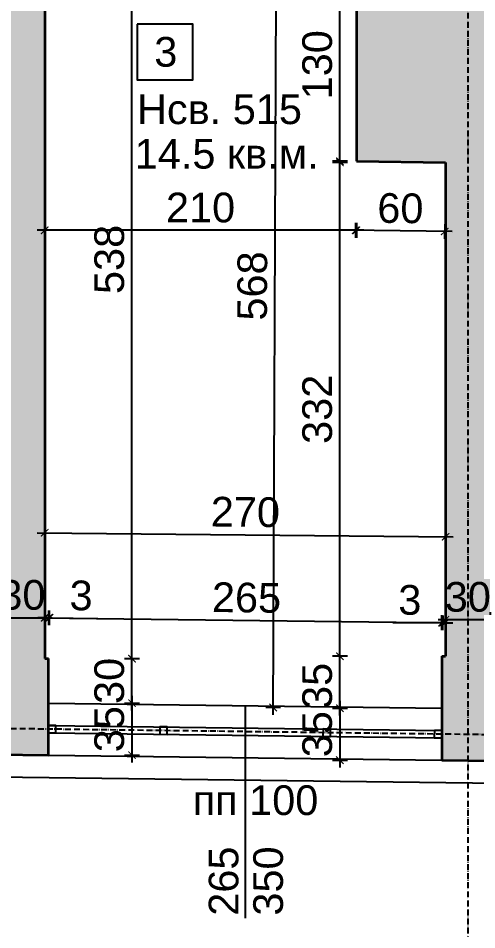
# Model space of a CAD drawing. Header units: inches. Extents: x -72385 to 39588, y -6525 to 66685.
# Drawn here: x -45658 to -45349, y 15090 to 15704 of the extents above; entities that cross this region are included whole.
import ezdxf

# ---------------------------------------------------------------- set-up
doc = ezdxf.new("R2010")
doc.units = ezdxf.units.IN
doc.header["$MEASUREMENT"] = 0
doc.linetypes.add('DashDot', pattern=[0.6, 0.4, -0.1, 0, -0.1])
for name, color, linetype, lineweight in [('Изгледни линии', 253, 'Continuous', 25), ('Надписи Hсв', 252, 'Continuous', 25), ('Надписи коти външни', 252, 'Continuous', 25), ('Надписи коти вътрешни', 252, 'Continuous', 25), ('Надписи номера на пом.', 252, 'Continuous', 25), ('Надписи площ', 252, 'Continuous', 25), ('Надписи прозорци', 252, 'Continuous', 25), ('Оси', 252, 'DashDot', 25), ('Прозорци', 251, 'Continuous', 25), ('Разрезни линии', 7, 'Continuous', 35), ('Щрих стени', 254, 'Continuous', 25)]:
    doc.layers.add(name, color=color, linetype=linetype, lineweight=lineweight)
doc.styles.add('Arial Regular', font='arial.ttf')
doc.styles.get("Standard").update_dxf_attribs({"font": 'arial.ttf'})
doc.dimstyles.new('Annotative', dxfattribs={"dimscale": 0, "dimtxt": 20, "dimasz": 5, "dimexe": 5, "dimexo": 5, "dimgap": 5, "dimtad": 1, "dimdec": 0, "dimzin": 0, "dimdsep": 46, "dimtxsty": 'Standard', "dimblk": 'ARCHTICK', "dimcen": 5, "dimdle": 5, "dimadec": 0, "dimazin": 0, "dimtfac": 1, "dimtdec": 0, "dimtofl": 0, "dimtmove": 0, "dimatfit": 3, "dimldrblk": 'ARCHTICK', "dimfxl": 5, "dimfxlon": 1, "dimtolj": 1, "dimtzin": 0, "dimarcsym": 1})

# ---------------------------------------------------------------- blocks, each defined once
blk = doc.blocks.new('_ArchTick')
at = {"color": 0, "linetype": 'ByBlock', "const_width": 0.15}
blk.add_lwpolyline([(-0.5, -0.5), (0.5, 0.5)], dxfattribs=at)
blk = doc.blocks.new('*D872')
at = {"layer": 'Defpoints', "color": 0, "ltscale": 50, "transparency": 16777216}
for p in [(-45639.84, 15809.88), (-45581.02, 15809.88), (-45639.9, 15272.34)]:
    blk.add_point(p, dxfattribs=at)
at = {"layer": 'Надписи коти вътрешни', "color": 0, "lineweight": -2, "ltscale": 50, "transparency": 16777216}
for p, q in [((-45581.02, 15267.34), (-45581.02, 15814.88)), ((-45586.02, 15809.88), (-45576.02, 15809.88)), ((-45586.02, 15272.34), (-45576.02, 15272.34))]:
    blk.add_line(p, q, dxfattribs=at)
at = {"layer": 'Надписи коти вътрешни', "color": 0, "lineweight": -2, "ltscale": 50, "transparency": 16777216, "xscale": 5, "yscale": 5, "zscale": 5}
for p, rotation in [((-45581.02, 15809.88), 90), ((-45581.02, 15272.34), 270)]:
    blk.add_blockref('_ArchTick', p, dxfattribs=dict(at, rotation=rotation))
at = {"layer": 'Надписи коти вътрешни', "color": 0, "ltscale": 50, "transparency": 16777216, "insert": (-45596.24, 15541.11), "char_height": 20, "attachment_point": 5, "rotation": 90}
blk.add_mtext('\\A1;538', dxfattribs=at)
blk = doc.blocks.new('*D873')
at = {"layer": 'Defpoints', "color": 0, "ltscale": 50, "transparency": 16777216}
for p in [(-45637.34, 15272.31), (-45581.02, 15272.31), (-45637.34, 15242.3)]:
    blk.add_point(p, dxfattribs=at)
at = {"layer": 'Надписи коти вътрешни', "color": 0, "lineweight": -2, "ltscale": 50, "transparency": 16777216}
for p, q in [((-45586.02, 15272.31), (-45576.02, 15272.31)), ((-45581.02, 15237.3), (-45581.02, 15277.31)), ((-45586.02, 15242.3), (-45576.02, 15242.3))]:
    blk.add_line(p, q, dxfattribs=at)
at = {"layer": 'Надписи коти вътрешни', "color": 0, "lineweight": -2, "ltscale": 50, "transparency": 16777216, "xscale": 5, "yscale": 5, "zscale": 5}
for p, rotation in [((-45581.02, 15272.31), 90), ((-45581.02, 15242.3), 270)]:
    blk.add_blockref('_ArchTick', p, dxfattribs=dict(at, rotation=rotation))
at = {"layer": 'Надписи коти вътрешни', "color": 0, "ltscale": 50, "transparency": 16777216, "insert": (-45596.24, 15257.3), "char_height": 20, "attachment_point": 5, "rotation": 90}
blk.add_mtext('\\A1;30', dxfattribs=at)
blk = doc.blocks.new('*D874')
at = {"layer": 'Defpoints', "color": 0, "ltscale": 50, "transparency": 16777216}
for p in [(-45440.97, 15273.93), (-45372.27, 15273.93), (-45372.34, 15238.93)]:
    blk.add_point(p, dxfattribs=at)
at = {"layer": 'Надписи коти вътрешни', "color": 0, "lineweight": -2, "ltscale": 50, "transparency": 16777216}
for p, q in [((-45440.97, 15233.93), (-45440.97, 15278.93)), ((-45435.97, 15273.93), (-45445.97, 15273.93)), ((-45435.97, 15238.93), (-45445.97, 15238.93))]:
    blk.add_line(p, q, dxfattribs=at)
at = {"layer": 'Надписи коти вътрешни', "color": 0, "lineweight": -2, "ltscale": 50, "transparency": 16777216, "xscale": 5, "yscale": 5, "zscale": 5}
for p, rotation in [((-45440.97, 15273.93), 90), ((-45440.97, 15238.93), 270)]:
    blk.add_blockref('_ArchTick', p, dxfattribs=dict(at, rotation=rotation))
at = {"layer": 'Надписи коти вътрешни', "color": 0, "ltscale": 50, "transparency": 16777216, "insert": (-45456.19, 15253.93), "char_height": 20, "attachment_point": 5, "rotation": 90}
blk.add_mtext('\\A1;35', dxfattribs=at)
blk = doc.blocks.new('*D875')
at = {"layer": 'Defpoints', "color": 0, "ltscale": 50, "transparency": 16777216}
for p in [(-45440.97, 15606.43), (-45369.84, 15606.43), (-45372.34, 15273.93)]:
    blk.add_point(p, dxfattribs=at)
at = {"layer": 'Надписи коти вътрешни', "color": 0, "lineweight": -2, "ltscale": 50, "transparency": 16777216}
for p, q in [((-45440.97, 15268.93), (-45440.97, 15611.43)), ((-45435.97, 15606.43), (-45445.97, 15606.43)), ((-45435.97, 15273.93), (-45445.97, 15273.93))]:
    blk.add_line(p, q, dxfattribs=at)
at = {"layer": 'Надписи коти вътрешни', "color": 0, "lineweight": -2, "ltscale": 50, "transparency": 16777216, "xscale": 5, "yscale": 5, "zscale": 5}
for p, rotation in [((-45440.97, 15606.43), 90), ((-45440.97, 15273.93), 270)]:
    blk.add_blockref('_ArchTick', p, dxfattribs=dict(at, rotation=rotation))
at = {"layer": 'Надписи коти вътрешни', "color": 0, "ltscale": 50, "transparency": 16777216, "insert": (-45456.19, 15440.18), "char_height": 20, "attachment_point": 5, "rotation": 90}
blk.add_mtext('\\A1;332', dxfattribs=at)
blk = doc.blocks.new('*D876')
at = {"layer": 'Defpoints', "color": 0, "ltscale": 50, "transparency": 16777216}
for p in [(-45483.45, 15806.94), (-45369.84, 15806.44), (-45372.34, 15238.93)]:
    blk.add_point(p, dxfattribs=at)
at = {"layer": 'Надписи коти вътрешни', "color": 0, "lineweight": -2, "ltscale": 50, "transparency": 16777216}
for p, q in [((-45478.45, 15806.92), (-45488.45, 15806.97)), ((-45485.97, 15234.43), (-45483.42, 15811.94)), ((-45480.95, 15239.41), (-45490.95, 15239.45))]:
    blk.add_line(p, q, dxfattribs=at)
at = {"layer": 'Надписи коти вътрешни', "color": 0, "lineweight": -2, "ltscale": 50, "transparency": 16777216, "xscale": 5, "yscale": 5, "zscale": 5}
for p, rotation in [((-45483.45, 15806.94), 89.74760361467345), ((-45485.95, 15239.43), 269.7476036146735)]:
    blk.add_blockref('_ArchTick', p, dxfattribs=dict(at, rotation=rotation))
at = {"layer": 'Надписи коти вътрешни', "color": 0, "ltscale": 50, "transparency": 16777216, "insert": (-45499.91, 15523.25), "char_height": 20, "attachment_point": 5, "rotation": 89.7476}
blk.add_mtext('\\A1;568', dxfattribs=at)
blk = doc.blocks.new('*D4483')
at = {"layer": 'Defpoints', "color": 0, "ltscale": 50, "transparency": 16777216}
for p in [(-45440.97, 15737.2), (-45429.84, 15737.2), (-45429.84, 15607.19)]:
    blk.add_point(p, dxfattribs=at)
at = {"layer": 'Надписи коти вътрешни', "color": 0, "lineweight": -2, "ltscale": 50, "transparency": 16777216}
for p, q in [((-45440.97, 15602.19), (-45440.97, 15742.2)), ((-45435.97, 15737.2), (-45445.97, 15737.2)), ((-45435.97, 15607.19), (-45445.97, 15607.19))]:
    blk.add_line(p, q, dxfattribs=at)
at = {"layer": 'Надписи коти вътрешни', "color": 0, "lineweight": -2, "ltscale": 50, "transparency": 16777216, "xscale": 5, "yscale": 5, "zscale": 5}
for p, rotation in [((-45440.97, 15737.2), 90), ((-45440.97, 15607.19), 270)]:
    blk.add_blockref('_ArchTick', p, dxfattribs=dict(at, rotation=rotation))
at = {"layer": 'Надписи коти вътрешни', "color": 0, "ltscale": 50, "transparency": 16777216, "insert": (-45456.19, 15672.2), "char_height": 20, "attachment_point": 5, "rotation": 90}
blk.add_mtext('\\A1;130', dxfattribs=at)
blk = doc.blocks.new('*D4485')
at = {"layer": 'Defpoints', "color": 0, "ltscale": 50, "transparency": 16777216}
for p in [(-45429.84, 15607.19), (-45369.84, 15606.43), (-45430.43, 15560.67)]:
    blk.add_point(p, dxfattribs=at)
at = {"layer": 'Надписи коти вътрешни', "color": 0, "lineweight": -2, "ltscale": 50, "transparency": 16777216}
for p, q in [((-45365.43, 15559.85), (-45435.43, 15560.74)), ((-45430.37, 15565.67), (-45430.49, 15555.67)), ((-45370.37, 15564.91), (-45370.49, 15554.91))]:
    blk.add_line(p, q, dxfattribs=at)
at = {"layer": 'Надписи коти вътрешни', "color": 0, "lineweight": -2, "ltscale": 50, "transparency": 16777216, "xscale": 5, "yscale": 5, "zscale": 5}
for p, rotation in [((-45430.43, 15560.67), 179.2706286525532), ((-45370.43, 15559.91), 359.2706286525532)]:
    blk.add_blockref('_ArchTick', p, dxfattribs=dict(at, rotation=rotation))
at = {"layer": 'Надписи коти вътрешни', "color": 0, "ltscale": 50, "transparency": 16777216, "insert": (-45400.24, 15575.5), "char_height": 20, "attachment_point": 5, "rotation": 359.27063}
blk.add_mtext('\\A1;60', dxfattribs=at)
blk = doc.blocks.new('*D4486')
at = {"layer": 'Defpoints', "color": 0, "ltscale": 50, "transparency": 16777216}
for p in [(-45639.84, 15607.19), (-45429.84, 15607.19), (-45639.84, 15560.74)]:
    blk.add_point(p, dxfattribs=at)
at = {"layer": 'Надписи коти вътрешни', "color": 0, "lineweight": -2, "ltscale": 50, "transparency": 16777216}
for p, q in [((-45424.84, 15560.74), (-45644.84, 15560.74)), ((-45639.84, 15565.74), (-45639.84, 15555.74)), ((-45429.84, 15565.74), (-45429.84, 15555.74))]:
    blk.add_line(p, q, dxfattribs=at)
at = {"layer": 'Надписи коти вътрешни', "color": 0, "lineweight": -2, "ltscale": 50, "transparency": 16777216, "xscale": 5, "yscale": 5, "zscale": 5, "rotation": 180}
blk.add_blockref('_ArchTick', (-45639.84, 15560.74), dxfattribs=at)
at = {"layer": 'Надписи коти вътрешни', "color": 0, "lineweight": -2, "ltscale": 50, "transparency": 16777216, "xscale": 5, "yscale": 5, "zscale": 5}
blk.add_blockref('_ArchTick', (-45429.84, 15560.74), dxfattribs=at)
at = {"layer": 'Надписи коти вътрешни', "color": 0, "ltscale": 50, "transparency": 16777216, "insert": (-45534.84, 15575.95), "char_height": 20, "attachment_point": 5}
blk.add_mtext('\\A1;210', dxfattribs=at)
blk = doc.blocks.new('*D877')
at = {"layer": 'Defpoints', "color": 0, "ltscale": 50, "transparency": 16777216}
for p in [(-45639.84, 15357.07), (-45369.78, 15354.36), (-45369.78, 15354.36)]:
    blk.add_point(p, dxfattribs=at)
at = {"layer": 'Надписи коти вътрешни', "color": 0, "lineweight": -2, "ltscale": 50, "transparency": 16777216}
for p, q in [((-45639.84, 15357.07), (-45639.79, 15362.07)), ((-45369.78, 15354.36), (-45369.73, 15359.36)), ((-45644.84, 15357.12), (-45364.78, 15354.31))]:
    blk.add_line(p, q, dxfattribs=at)
at = {"layer": 'Надписи коти вътрешни', "color": 0, "lineweight": -2, "ltscale": 50, "transparency": 16777216, "xscale": 5, "yscale": 5, "zscale": 5}
for p, rotation in [((-45639.84, 15357.07), 179.4234329252789), ((-45369.78, 15354.36), 359.4234329252789)]:
    blk.add_blockref('_ArchTick', p, dxfattribs=dict(at, rotation=rotation))
at = {"layer": 'Надписи коти вътрешни', "color": 0, "ltscale": 50, "transparency": 16777216, "insert": (-45504.65, 15370.93), "char_height": 20, "attachment_point": 5, "rotation": 359.42343}
blk.add_mtext('\\A1;270', dxfattribs=at)
blk = doc.blocks.new('*D1008')
at = {"layer": 'Defpoints', "color": 0, "ltscale": 50, "transparency": 16777216}
for p in [(-45371.57, 15296.39), (-45637.34, 15239.8), (-45372.34, 15236.43)]:
    blk.add_point(p, dxfattribs=at)
at = {"layer": 'Надписи коти вътрешни', "color": 0, "lineweight": -2, "ltscale": 50, "transparency": 16777216}
for p, q in [((-45636.64, 15294.77), (-45636.51, 15304.77)), ((-45641.57, 15299.83), (-45366.57, 15296.33)), ((-45371.64, 15291.39), (-45371.51, 15301.39))]:
    blk.add_line(p, q, dxfattribs=at)
at = {"layer": 'Надписи коти вътрешни', "color": 0, "lineweight": -2, "ltscale": 50, "transparency": 16777216, "xscale": 5, "yscale": 5, "zscale": 5}
for p, rotation in [((-45636.57, 15299.77), 179.2706286525478), ((-45371.57, 15296.39), 359.2706286525477)]:
    blk.add_blockref('_ArchTick', p, dxfattribs=dict(at, rotation=rotation))
at = {"layer": 'Надписи коти вътрешни', "color": 0, "ltscale": 50, "transparency": 16777216, "insert": (-45503.88, 15313.29), "char_height": 20, "attachment_point": 5, "rotation": 359.27063}
blk.add_mtext('\\A1;265', dxfattribs=at)
blk = doc.blocks.new('*D1009')
at = {"layer": 'Defpoints', "color": 0, "ltscale": 50, "transparency": 16777216}
for p in [(-45637.02, 15299.77), (-45639.84, 15274.84), (-45637.34, 15274.81)]:
    blk.add_point(p, dxfattribs=at)
at = {"layer": 'Надписи коти вътрешни', "color": 0, "lineweight": -2, "ltscale": 50, "transparency": 16777216}
for p, q in [((-45639.58, 15294.8), (-45639.46, 15304.8)), ((-45637.08, 15294.77), (-45636.96, 15304.77)), ((-45639.52, 15299.8), (-45644.52, 15299.87)), ((-45637.02, 15299.77), (-45603.93, 15299.35))]:
    blk.add_line(p, q, dxfattribs=at)
at = {"layer": 'Надписи коти вътрешни', "color": 0, "lineweight": -2, "ltscale": 50, "transparency": 16777216, "xscale": 5, "yscale": 5, "zscale": 5}
for p, rotation in [((-45639.52, 15299.8), 359.2706286525462), ((-45637.02, 15299.77), 179.2706286525463)]:
    blk.add_blockref('_ArchTick', p, dxfattribs=dict(at, rotation=rotation))
at = {"layer": 'Надписи коти вътрешни', "color": 0, "ltscale": 50, "transparency": 16777216, "insert": (-45615.28, 15314.72), "char_height": 20, "attachment_point": 5, "rotation": 359.27063}
blk.add_mtext('\\A1;3', dxfattribs=at)
blk = doc.blocks.new('*D1010')
at = {"layer": 'Defpoints', "color": 0, "ltscale": 50, "transparency": 16777216}
for p in [(-45372.34, 15296.51), (-45372.34, 15266.43), (-45369.84, 15266.4)]:
    blk.add_point(p, dxfattribs=at)
at = {"layer": 'Надписи коти вътрешни', "color": 0, "lineweight": -2, "ltscale": 50, "transparency": 16777216}
for p, q in [((-45372.34, 15291.51), (-45372.34, 15301.51)), ((-45369.84, 15291.51), (-45369.84, 15301.51)), ((-45372.34, 15296.51), (-45405.43, 15296.51)), ((-45369.84, 15296.51), (-45364.84, 15296.51))]:
    blk.add_line(p, q, dxfattribs=at)
at = {"layer": 'Надписи коти вътрешни', "color": 0, "lineweight": -2, "ltscale": 50, "transparency": 16777216, "xscale": 5, "yscale": 5, "zscale": 5}
blk.add_blockref('_ArchTick', (-45372.34, 15296.51), dxfattribs=at)
at = {"layer": 'Надписи коти вътрешни', "color": 0, "lineweight": -2, "ltscale": 50, "transparency": 16777216, "xscale": 5, "yscale": 5, "zscale": 5, "rotation": 180}
blk.add_blockref('_ArchTick', (-45369.84, 15296.51), dxfattribs=at)
at = {"layer": 'Надписи коти вътрешни', "color": 0, "ltscale": 50, "transparency": 16777216, "insert": (-45393.89, 15311.72), "char_height": 20, "attachment_point": 5}
blk.add_mtext('\\A1;3', dxfattribs=at)
blk = doc.blocks.new('*D5553')
at = {"layer": 'Defpoints', "color": 0, "ltscale": 50, "transparency": 16777216}
for p in [(-45672.34, 15207.75), (-45637.34, 15207.3), (-45640.3, 14974.82)]:
    blk.add_point(p, dxfattribs=at)
at = {"layer": 'Надписи коти външни', "color": 0, "lineweight": -2, "ltscale": 50, "transparency": 16777216}
for p, q in [((-45675.23, 14980.26), (-45675.36, 14970.26)), ((-45640.23, 14979.82), (-45640.36, 14969.82)), ((-45680.3, 14975.33), (-45635.3, 14974.76))]:
    blk.add_line(p, q, dxfattribs=at)
at = {"layer": 'Надписи коти външни', "color": 0, "lineweight": -2, "ltscale": 50, "transparency": 16777216, "xscale": 5, "yscale": 5, "zscale": 5}
for p, rotation in [((-45675.3, 14975.26), 179.2706286525463), ((-45640.3, 14974.82), 359.2706286525462)]:
    blk.add_blockref('_ArchTick', p, dxfattribs=dict(at, rotation=rotation))
at = {"layer": 'Надписи коти външни', "color": 0, "ltscale": 50, "transparency": 16777216, "insert": (-45657.6, 14990.26), "char_height": 20, "attachment_point": 5, "rotation": 359.27063}
blk.add_mtext('\\A1;35', dxfattribs=at)
blk = doc.blocks.new('*D5552')
at = {"layer": 'Defpoints', "color": 0, "ltscale": 50, "transparency": 16777216}
for p in [(-45637.34, 15207.3), (-45372.34, 15203.93), (-45375.3, 14971.45)]:
    blk.add_point(p, dxfattribs=at)
at = {"layer": 'Надписи коти външни', "color": 0, "lineweight": -2, "ltscale": 50, "transparency": 16777216}
for p, q in [((-45640.23, 14979.82), (-45640.36, 14969.82)), ((-45645.3, 14974.88), (-45370.3, 14971.38)), ((-45375.23, 14976.44), (-45375.36, 14966.45))]:
    blk.add_line(p, q, dxfattribs=at)
at = {"layer": 'Надписи коти външни', "color": 0, "lineweight": -2, "ltscale": 50, "transparency": 16777216, "xscale": 5, "yscale": 5, "zscale": 5}
for p, rotation in [((-45640.3, 14974.82), 179.2706286525486), ((-45375.3, 14971.45), 359.2706286525486)]:
    blk.add_blockref('_ArchTick', p, dxfattribs=dict(at, rotation=rotation))
at = {"layer": 'Надписи коти външни', "color": 0, "ltscale": 50, "transparency": 16777216, "insert": (-45507.6, 14988.34), "char_height": 20, "attachment_point": 5, "rotation": 359.27063}
blk.add_mtext('\\A1;265', dxfattribs=at)
blk = doc.blocks.new('*D5551')
at = {"layer": 'Defpoints', "color": 0, "ltscale": 50, "transparency": 16777216}
for p in [(-45372.34, 15203.93), (-45337.34, 15203.48), (-45340.3, 14971)]:
    blk.add_point(p, dxfattribs=at)
at = {"layer": 'Надписи коти външни', "color": 0, "lineweight": -2, "ltscale": 50, "transparency": 16777216}
for p, q in [((-45380.3, 14971.51), (-45335.3, 14970.94)), ((-45375.23, 14976.44), (-45375.36, 14966.45)), ((-45340.23, 14976), (-45340.36, 14966))]:
    blk.add_line(p, q, dxfattribs=at)
at = {"layer": 'Надписи коти външни', "color": 0, "lineweight": -2, "ltscale": 50, "transparency": 16777216, "xscale": 5, "yscale": 5, "zscale": 5}
for p, rotation in [((-45375.3, 14971.45), 179.2706286525463), ((-45340.3, 14971), 359.2706286525462)]:
    blk.add_blockref('_ArchTick', p, dxfattribs=dict(at, rotation=rotation))
at = {"layer": 'Надписи коти външни', "color": 0, "ltscale": 50, "transparency": 16777216, "insert": (-45357.6, 14986.44), "char_height": 20, "attachment_point": 5, "rotation": 359.27063}
blk.add_mtext('\\A1;35', dxfattribs=at)
blk = doc.blocks.new('*D5506')
at = {"layer": 'Defpoints', "color": 0, "ltscale": 50, "transparency": 16777216}
for p in [(-52317.34, 15292.34), (-40222.34, 15138.36), (-40226.57, 14805.89)]:
    blk.add_point(p, dxfattribs=at)
at = {"layer": 'Надписи коти външни', "color": 0, "lineweight": -2, "ltscale": 50, "transparency": 16777216}
for p, q in [((-52326.57, 14959.93), (-40221.57, 14805.83)), ((-52321.51, 14964.87), (-52321.63, 14954.87)), ((-40226.51, 14810.89), (-40226.63, 14800.89))]:
    blk.add_line(p, q, dxfattribs=at)
at = {"layer": 'Надписи коти външни', "color": 0, "lineweight": -2, "ltscale": 50, "transparency": 16777216, "xscale": 5, "yscale": 5, "zscale": 5}
for p, rotation in [((-52321.57, 14959.87), 179.2706286525472), ((-40226.57, 14805.89), 359.2706286525473)]:
    blk.add_blockref('_ArchTick', p, dxfattribs=dict(at, rotation=rotation))
at = {"layer": 'Надписи коти външни', "color": 0, "ltscale": 50, "transparency": 16777216, "insert": (-46273.88, 14898.09), "char_height": 20, "attachment_point": 5, "rotation": 359.27063}
blk.add_mtext('\\A1;12095', dxfattribs=at)
blk = doc.blocks.new('*D7632')
at = {"layer": 'Defpoints', "color": 0, "ltscale": 10, "transparency": 16777216}
for p in [(-45669.84, 15338.49), (-45639.84, 15338.49), (-45639.84, 15299.87)]:
    blk.add_point(p, dxfattribs=at)
at = {"layer": 'Надписи коти вътрешни', "color": 0, "lineweight": -2, "ltscale": 10, "transparency": 16777216}
for p, q in [((-45669.84, 15304.87), (-45669.84, 15294.87)), ((-45639.84, 15304.87), (-45639.84, 15294.87)), ((-45674.84, 15299.87), (-45634.84, 15299.87))]:
    blk.add_line(p, q, dxfattribs=at)
at = {"layer": 'Надписи коти вътрешни', "color": 0, "lineweight": -2, "ltscale": 10, "transparency": 16777216, "xscale": 5, "yscale": 5, "zscale": 5, "rotation": 180}
blk.add_blockref('_ArchTick', (-45669.84, 15299.87), dxfattribs=at)
at = {"layer": 'Надписи коти вътрешни', "color": 0, "lineweight": -2, "ltscale": 10, "transparency": 16777216, "xscale": 5, "yscale": 5, "zscale": 5}
blk.add_blockref('_ArchTick', (-45639.84, 15299.87), dxfattribs=at)
at = {"layer": 'Надписи коти вътрешни', "color": 0, "ltscale": 10, "transparency": 16777216, "insert": (-45654.84, 15315.09), "char_height": 20, "attachment_point": 5}
blk.add_mtext('\\A1;30', dxfattribs=at)
blk = doc.blocks.new('*D7633')
at = {"layer": 'Defpoints', "color": 0, "ltscale": 10, "transparency": 16777216}
for p in [(-45369.84, 15325.09), (-45339.84, 15325.09), (-45339.84, 15298.55)]:
    blk.add_point(p, dxfattribs=at)
at = {"layer": 'Надписи коти вътрешни', "color": 0, "lineweight": -2, "ltscale": 10, "transparency": 16777216}
for p, q in [((-45369.84, 15303.55), (-45369.84, 15293.55)), ((-45339.84, 15303.55), (-45339.84, 15293.55)), ((-45374.84, 15298.55), (-45334.84, 15298.55))]:
    blk.add_line(p, q, dxfattribs=at)
at = {"layer": 'Надписи коти вътрешни', "color": 0, "lineweight": -2, "ltscale": 10, "transparency": 16777216, "xscale": 5, "yscale": 5, "zscale": 5, "rotation": 180}
blk.add_blockref('_ArchTick', (-45369.84, 15298.55), dxfattribs=at)
at = {"layer": 'Надписи коти вътрешни', "color": 0, "lineweight": -2, "ltscale": 10, "transparency": 16777216, "xscale": 5, "yscale": 5, "zscale": 5}
blk.add_blockref('_ArchTick', (-45339.84, 15298.55), dxfattribs=at)
at = {"layer": 'Надписи коти вътрешни', "color": 0, "ltscale": 10, "transparency": 16777216, "insert": (-45354.84, 15313.77), "char_height": 20, "attachment_point": 5}
blk.add_mtext('\\A1;30', dxfattribs=at)
blk = doc.blocks.new('*D7704')
at = {"layer": 'Defpoints', "color": 0, "ltscale": 10, "transparency": 16777216}
for p in [(-45647.76, 15242.3), (-45647.76, 15207.3), (-45581.02, 15207.3)]:
    blk.add_point(p, dxfattribs=at)
at = {"layer": 'Надписи коти вътрешни', "color": 0, "lineweight": -2, "ltscale": 10, "transparency": 16777216}
for p, q in [((-45586.02, 15242.3), (-45576.02, 15242.3)), ((-45581.02, 15247.3), (-45581.02, 15202.3)), ((-45586.02, 15207.3), (-45576.02, 15207.3))]:
    blk.add_line(p, q, dxfattribs=at)
at = {"layer": 'Надписи коти вътрешни', "color": 0, "lineweight": -2, "ltscale": 10, "transparency": 16777216, "xscale": 5, "yscale": 5, "zscale": 5}
for p, rotation in [((-45581.02, 15242.3), 90), ((-45581.02, 15207.3), 270)]:
    blk.add_blockref('_ArchTick', p, dxfattribs=dict(at, rotation=rotation))
at = {"layer": 'Надписи коти вътрешни', "color": 0, "ltscale": 10, "transparency": 16777216, "insert": (-45596.24, 15224.8), "char_height": 20, "attachment_point": 5, "rotation": 90}
blk.add_mtext('\\A1;35', dxfattribs=at)
blk = doc.blocks.new('*D7705')
at = {"layer": 'Defpoints', "color": 0, "ltscale": 10, "transparency": 16777216}
for p in [(-45507.71, 15238.93), (-45507.71, 15203.93), (-45440.97, 15203.93)]:
    blk.add_point(p, dxfattribs=at)
at = {"layer": 'Надписи коти вътрешни', "color": 0, "lineweight": -2, "ltscale": 10, "transparency": 16777216}
for p, q in [((-45440.97, 15243.93), (-45440.97, 15198.93)), ((-45445.97, 15238.93), (-45435.97, 15238.93)), ((-45445.97, 15203.93), (-45435.97, 15203.93))]:
    blk.add_line(p, q, dxfattribs=at)
at = {"layer": 'Надписи коти вътрешни', "color": 0, "lineweight": -2, "ltscale": 10, "transparency": 16777216, "xscale": 5, "yscale": 5, "zscale": 5}
for p, rotation in [((-45440.97, 15238.93), 90), ((-45440.97, 15203.93), 270)]:
    blk.add_blockref('_ArchTick', p, dxfattribs=dict(at, rotation=rotation))
at = {"layer": 'Надписи коти вътрешни', "color": 0, "ltscale": 10, "transparency": 16777216, "insert": (-45456.19, 15221.43), "char_height": 20, "attachment_point": 5, "rotation": 90}
blk.add_mtext('\\A1;35', dxfattribs=at)

msp = doc.modelspace()

# ---------------------------------------------------------------- hatches: boundary and pattern name
at = {"layer": 'Щрих стени', "ltscale": 10}
h = msp.add_hatch(color=256, dxfattribs=at)
h.dxf.hatch_style = 1
h.paths.add_polyline_path([(-47139.84, 16991.57), (-47137.34, 16991.54), (-47137.34, 17061.54), (-47202.34, 17062.37), (-47202.34, 16224.8), (-47139.84, 16224.01), (-47139.84, 16429.03), (-47039.84, 16427.75), (-47039.84, 16457.75), (-47139.84, 16459.03)])
h.paths.add_polyline_path([(-46749.84, 16454.06), (-46839.84, 16455.21), (-46839.84, 17022.75), (-46837.34, 17022.72), (-46837.34, 17057.73), (-46872.34, 17058.17), (-46872.34, 17023.17), (-46869.84, 17023.14), (-46869.84, 16455.59), (-46939.84, 16456.48), (-46939.84, 16426.48), (-46749.84, 16424.06)])
h.paths.add_polyline_path([(-46539.84, 17006.43), (-46537.34, 17006.4), (-46537.34, 17073.91), (-46572.34, 17074.35), (-46572.34, 17006.85), (-46569.84, 17006.82), (-46569.84, 16471.77), (-46589.84, 16472.03), (-46589.84, 16452.03), (-46649.84, 16452.79), (-46649.84, 16422.79), (-46539.84, 16421.39)])
h.paths.add_polyline_path([(-46129.84, 16841.2), (-46379.84, 16844.38), (-46379.84, 16419.35), (-46339.84, 16418.84), (-46339.84, 16448.84), (-46349.84, 16448.97), (-46349.84, 16814), (-46159.84, 16811.58), (-46159.84, 16446.55), (-46179.84, 16446.81), (-46179.84, 16416.8), (-46129.84, 16416.17)])
h.paths.add_polyline_path([(-46349.84, 17071.52), (-46379.84, 17071.9), (-46379.84, 17004.4), (-46349.84, 17004.02)])
h.paths.add_polyline_path([(-46129.84, 17068.72), (-46159.84, 17069.1), (-46159.84, 17001.6), (-46129.84, 17001.21)])
h.paths.add_polyline_path([(-45939.84, 16998.8), (-45937.34, 16998.76), (-45937.34, 17066.27), (-45972.34, 17066.72), (-45972.34, 16999.21), (-45969.84, 16999.18), (-45969.84, 16414.13), (-45909.84, 16413.37), (-45909.84, 16443.37), (-45919.84, 16443.5), (-45919.84, 16463.5), (-45939.84, 16463.75), (-45939.84, 16563.76), (-45909.84, 16563.38), (-45909.84, 16578.38), (-45939.84, 16578.76), (-45939.84, 16668.77), (-45804.84, 16667.05), (-45804.84, 16577.04), (-45809.84, 16577.11), (-45809.84, 16562.11), (-45804.84, 16562.04), (-45804.84, 16442.03), (-45809.84, 16442.1), (-45809.84, 16412.09), (-45779.84, 16411.71), (-45779.84, 16441.71), (-45789.84, 16441.84), (-45789.84, 16666.86), (-45779.84, 16666.73), (-45779.84, 16681.73), (-45939.84, 16683.77)])
h.paths.add_polyline_path([(-45549.84, 16438.79), (-45639.84, 16439.93), (-45639.84, 17007.48), (-45637.34, 17007.45), (-45637.34, 17042.45), (-45672.34, 17042.89), (-45672.34, 17007.89), (-45669.84, 17007.86), (-45669.84, 16680.33), (-45679.84, 16680.46), (-45679.84, 16665.46), (-45669.84, 16665.33), (-45669.84, 16440.31), (-45679.84, 16440.44), (-45679.84, 16410.44), (-45549.84, 16408.78)])
h.paths.add_polyline_path([(-45337.34, 17038.63), (-45372.34, 17039.08), (-45372.34, 16969.07), (-45337.34, 16968.62)])
h.paths.add_polyline_path([(-45339.84, 15798.56), (-45319.84, 15798.31), (-45319.84, 15828.31), (-45339.84, 15828.56), (-45339.84, 16186.09), (-45239.84, 16184.82), (-45239.84, 16214.82), (-45339.84, 16216.09), (-45339.84, 16231.1), (-45369.84, 16231.48), (-45369.84, 15846.45), (-45389.84, 15846.7), (-45389.84, 15836.7), (-45449.84, 15837.46), (-45449.84, 15807.46), (-45369.84, 15806.44), (-45369.84, 15736.44), (-45429.84, 15737.2), (-45429.84, 15607.19), (-45369.84, 15606.43), (-45369.84, 15273.9), (-45372.34, 15273.93), (-45372.34, 15203.93), (-45337.34, 15203.48), (-45337.34, 15273.49), (-45339.84, 15273.52)])
h.paths.add_polyline_path([(-45549.84, 15838.74), (-46049.84, 15845.1), (-46049.84, 15815.1), (-45972.34, 15814.11), (-45972.34, 15784.11), (-45937.34, 15783.67), (-45937.34, 15813.67), (-45669.84, 15810.26), (-45669.84, 15272.72), (-45672.34, 15272.75), (-45672.34, 15207.75), (-45637.34, 15207.3), (-45637.34, 15272.31), (-45639.84, 15272.34), (-45639.84, 15809.88), (-45549.84, 15808.74)])
h.paths.add_polyline_path([(-46149.84, 15846.38), (-46649.84, 15852.74), (-46649.84, 15822.74), (-46597.34, 15822.07), (-46597.34, 15792.07), (-46537.34, 15791.3), (-46537.34, 15821.31), (-46149.84, 15816.37)])
h.paths.add_polyline_path([(-46749.84, 15854.01), (-46949.84, 15856.56), (-46949.84, 15826.56), (-46869.84, 15825.54), (-46869.84, 15288), (-46872.34, 15288.03), (-46872.34, 15223.02), (-46837.34, 15222.58), (-46837.34, 15287.58), (-46839.84, 15287.61), (-46839.84, 15825.16), (-46749.84, 15824.01)])
h.paths.add_polyline_path([(-47049.84, 15857.83), (-47119.84, 15858.72), (-47119.84, 15868.73), (-47139.84, 15868.98), (-47139.84, 16064), (-47202.34, 16064.79), (-47202.34, 15849.77), (-47212.34, 15849.9), (-47212.34, 15829.9), (-47202.34, 15829.77), (-47202.34, 15227.22), (-47137.34, 15226.4), (-47137.34, 15296.4), (-47139.84, 15296.43), (-47139.84, 15828.98), (-47049.84, 15827.83)])
h.paths.add_polyline_path([(-46537.34, 15283.76), (-46572.34, 15284.21), (-46572.34, 15219.2), (-46537.34, 15218.76)])
h.paths.add_polyline_path([(-46237.34, 15299.95), (-46272.34, 15300.39), (-46272.34, 15215.38), (-46237.34, 15214.94)])
h.paths.add_polyline_path([(-45937.34, 15276.12), (-45972.34, 15276.57), (-45972.34, 15211.56), (-45937.34, 15211.12)], flags=17)

# ---------------------------------------------------------------- linework, layer by layer
at = {"layer": 'Изгледни линии', "ltscale": 50}
for p, q in [((-45637.34, 15242.3), (-45372.34, 15238.93)), ((-47152.34, 15211.59), (-40527.34, 15127.25)), ((-45637.34, 15207.3), (-45372.34, 15203.93))]:
    msp.add_line(p, q, dxfattribs=at)
at = {"layer": 'Надписи номера на пом.', "ltscale": 50}
msp.add_lwpolyline([(-45577.64, 15699.61), (-45577.64, 15662.11), (-45540.14, 15662.11), (-45540.14, 15699.61)], close=True, dxfattribs=at)
at = {"layer": 'Надписи прозорци', "ltscale": 50}
msp.add_line((-45504.84, 15240.62), (-45504.84, 15097.47), dxfattribs=at)
at = {"layer": 'Оси', "ltscale": 10}
for p, q in [((-45354.84, 17421.38), (-45354.84, 14821.17)), ((-39839.84, 15151), (-52699.84, 15314.71))]:
    msp.add_line(p, q, dxfattribs=at)
at = {"layer": 'Прозорци', "ltscale": 50}
for p, q in [((-45637.34, 15227.3), (-45372.34, 15223.93)), ((-45637.34, 15222.3), (-45372.34, 15218.93))]:
    msp.add_line(p, q, dxfattribs=at)
for points in [[(-45637.34, 15222.3), (-45632.34, 15222.24), (-45632.27, 15227.24), (-45637.27, 15227.3), (-45637.34, 15222.3)], [(-45562.35, 15221.35), (-45557.35, 15221.28), (-45557.29, 15226.28), (-45562.29, 15226.35), (-45562.35, 15221.35)], [(-45452.39, 15219.95), (-45447.39, 15219.88), (-45447.33, 15224.88), (-45452.32, 15224.95), (-45452.39, 15219.95)], [(-45377.4, 15219), (-45372.4, 15218.93), (-45372.34, 15223.93), (-45377.34, 15224), (-45377.4, 15219)]]:
    msp.add_lwpolyline(points, dxfattribs=at)
at = {"layer": 'Разрезни линии', "ltscale": 50}
for p, q in [((-45639.84, 15809.88), (-45639.84, 15272.34)), ((-45429.84, 15737.2), (-45429.84, 15607.19)), ((-45429.84, 15607.19), (-45369.84, 15606.43)), ((-45369.84, 15606.43), (-45369.84, 15273.9)), ((-45639.84, 15272.34), (-45637.34, 15272.31)), ((-45637.34, 15207.3), (-45637.34, 15272.31)), ((-45372.34, 15273.93), (-45372.34, 15203.93)), ((-45372.34, 15273.93), (-45369.84, 15273.9)), ((-45672.34, 15207.75), (-45637.34, 15207.3)), ((-45372.34, 15203.93), (-45337.34, 15203.48))]:
    msp.add_line(p, q, dxfattribs=at)

# ---------------------------------------------------------------- texts
at = {"layer": 'Надписи Hсв', "ltscale": 100, "insert": (-45577.66, 15652.24), "char_height": 20, "width": 180.4891, "attachment_point": 1, "style": 'Arial Regular'}
msp.add_mtext('\\pxt8;Hсв. 515', dxfattribs=at)
at = {"layer": 'Надписи номера на пом.', "ltscale": 100, "insert": (-45648.49, 15690.92), "char_height": 20, "width": 180.4891, "attachment_point": 1, "style": 'Arial Regular'}
msp.add_mtext('\\pxqc;3', dxfattribs=at)
at = {"layer": 'Надписи площ', "ltscale": 100, "insert": (-45579.2, 15622.28), "char_height": 20, "width": 180.4891, "attachment_point": 1, "style": 'Arial Regular'}
msp.add_mtext('14.5 кв.м.', dxfattribs=at)
at = {"layer": 'Надписи прозорци', "ltscale": 100, "insert": (-45540.15, 15186.97), "char_height": 20, "width": 180.4891, "attachment_point": 1, "style": 'Arial Regular'}
msp.add_mtext('пп 100', dxfattribs=at)
at = {"layer": 'Надписи прозорци', "ltscale": 100, "char_height": 20, "width": 180.4891, "attachment_point": 3, "rotation": 90, "style": 'Arial Regular'}
for s, insert in [('265', (-45529.35, 15145.76)), ('350', (-45499.35, 15145.84))]:
    msp.add_mtext(s, dxfattribs=dict(at, insert=insert))

# ---------------------------------------------------------------- dimensions: what is measured, and where the dimension line sits
at = {"layer": 'Надписи коти външни', "ltscale": 50}
dim = msp.add_aligned_dim(p1=(-52317.34, 15292.34), p2=(-40222.34, 15138.36), distance=-332.5, text='12095', dimstyle='Annotative', override={"dimscale": 0, "dimtix": 0, "dimtofl": 0, "dimtmove": 0, "dimatfit": 3}, dxfattribs=at)
dim.commit()
dim.dimension.update_dxf_attribs({"geometry": '*D5506', "text_midpoint": (-46273.88, 14898.09)})
for base, p1, p2, picture, middle in [((-45640.3, 14974.82), (-45672.34, 15207.75), (-45637.34, 15207.3), '*D5553', (-45657.8, 14975.04)), ((-45340.3, 14971), (-45372.34, 15203.93), (-45337.34, 15203.48), '*D5551', (-45357.8, 14971.22))]:
    dim = msp.add_linear_dim(base=base, p1=p1, p2=p2, angle=359.27063, dimstyle='Annotative', override={"dimscale": 0, "dimtix": 0, "dimtofl": 0, "dimtmove": 0, "dimatfit": 3}, dxfattribs=at)
    dim.commit()
    dim.dimension.update_dxf_attribs({"geometry": picture, "text_midpoint": middle, "dimtype": 129})
dim = msp.add_aligned_dim(p1=(-45637.34, 15207.3), p2=(-45372.34, 15203.93), distance=-232.5, dimstyle='Annotative', override={"dimscale": 0, "dimtix": 0, "dimtofl": 0, "dimtmove": 0, "dimatfit": 3}, dxfattribs=at)
dim.commit()
dim.dimension.update_dxf_attribs({"geometry": '*D5552', "text_midpoint": (-45507.6, 14988.34)})
at = {"layer": 'Надписи коти вътрешни', "ltscale": 50}
for base, p1, p2, picture, middle in [((-45581.02, 15809.88), (-45639.9, 15272.34), (-45639.84, 15809.88), '*D872', (-45596.24, 15541.11)), ((-45440.97, 15737.2), (-45429.84, 15607.19), (-45429.84, 15737.2), '*D4483', (-45456.19, 15672.2)), ((-45440.97, 15606.4273), (-45372.3373, 15273.9322), (-45369.8373, 15606.4273), '*D875', (-45456.1883, 15440.1798))]:
    dim = msp.add_linear_dim(base=base, p1=p1, p2=p2, angle=90, dimstyle='Annotative', override={"dimscale": 0, "dimtix": 0, "dimtofl": 0, "dimtmove": 0, "dimatfit": 3}, dxfattribs=at)
    dim.commit()
    dim.dimension.update_dxf_attribs({"geometry": picture, "text_midpoint": middle})
for p1, p2, distance, picture, middle in [((-45372.34, 15238.93), (-45369.84, 15806.44), 113.61, '*D876', (-45499.91, 15523.25)), ((-45369.84, 15606.43), (-45429.84, 15607.19), 46.52, '*D4485', (-45400.24, 15575.5)), ((-45639.84, 15357.07), (-45369.78, 15354.36), 0, '*D877', (-45504.65, 15370.93)), ((-45639.84, 15274.84), (-45637.34, 15274.81), 24.97, '*D1009', (-45615.28, 15314.72)), ((-45637.34, 15239.8), (-45372.34, 15236.43), 59.97, '*D1008', (-45503.88, 15313.29))]:
    dim = msp.add_aligned_dim(p1=p1, p2=p2, distance=distance, dimstyle='Annotative', override={"dimscale": 0, "dimtix": 0, "dimtofl": 0, "dimtmove": 0, "dimatfit": 3}, dxfattribs=at)
    dim.commit()
    dim.dimension.update_dxf_attribs({"geometry": picture, "text_midpoint": middle})
for base, p1, p2, picture, middle in [((-45639.84, 15560.74), (-45429.84, 15607.19), (-45639.84, 15607.19), '*D4486', (-45534.84, 15575.95)), ((-45372.33731907, 15296.50558291), (-45369.83731907, 15266.39977337), (-45372.33731907, 15266.43159992), '*D1010', (-45393.88575018, 15311.72386395))]:
    dim = msp.add_linear_dim(base=base, p1=p1, p2=p2, dimstyle='Annotative', override={"dimscale": 0, "dimtix": 0, "dimtofl": 0, "dimtmove": 0, "dimatfit": 3}, dxfattribs=at)
    dim.commit()
    dim.dimension.update_dxf_attribs({"geometry": picture, "text_midpoint": middle})
at = {"layer": 'Надписи коти вътрешни', "ltscale": 10}
for base, p1, p2, angle, picture, middle in [((-45639.84, 15299.87), (-45669.84, 15338.49), (-45639.84, 15338.49), 0, '*D7632', (-45654.84, 15299.87)), ((-45339.84, 15298.55), (-45369.84, 15325.09), (-45339.84, 15325.09), 0, '*D7633', (-45354.84, 15298.55)), ((-45581.02, 15207.3), (-45647.76, 15242.3), (-45647.76, 15207.3), 270, '*D7704', (-45581.02, 15224.8)), ((-45440.97, 15203.93), (-45507.71, 15238.93), (-45507.71, 15203.93), 270, '*D7705', (-45440.97, 15221.43))]:
    dim = msp.add_linear_dim(base=base, p1=p1, p2=p2, angle=angle, dimstyle='Annotative', override={"dimscale": 0, "dimtix": 0, "dimtofl": 0, "dimtmove": 0, "dimatfit": 3}, dxfattribs=at)
    dim.commit()
    dim.dimension.update_dxf_attribs({"geometry": picture, "text_midpoint": middle, "dimtype": 129})
at = {"layer": 'Надписи коти вътрешни', "ltscale": 50}
for base, p1, p2, picture, middle in [((-45440.97, 15273.93), (-45372.34, 15238.93), (-45372.27, 15273.93), '*D874', (-45440.97, 15253.93)), ((-45581.02, 15272.31), (-45637.34, 15242.3), (-45637.34, 15272.31), '*D873', (-45581.02, 15257.3))]:
    dim = msp.add_linear_dim(base=base, p1=p1, p2=p2, angle=90, dimstyle='Annotative', override={"dimscale": 0, "dimtix": 0, "dimtofl": 0, "dimtmove": 0, "dimatfit": 3}, dxfattribs=at)
    dim.commit()
    dim.dimension.update_dxf_attribs({"geometry": picture, "text_midpoint": middle, "dimtype": 128})

doc.saveas('drawing.dxf')
